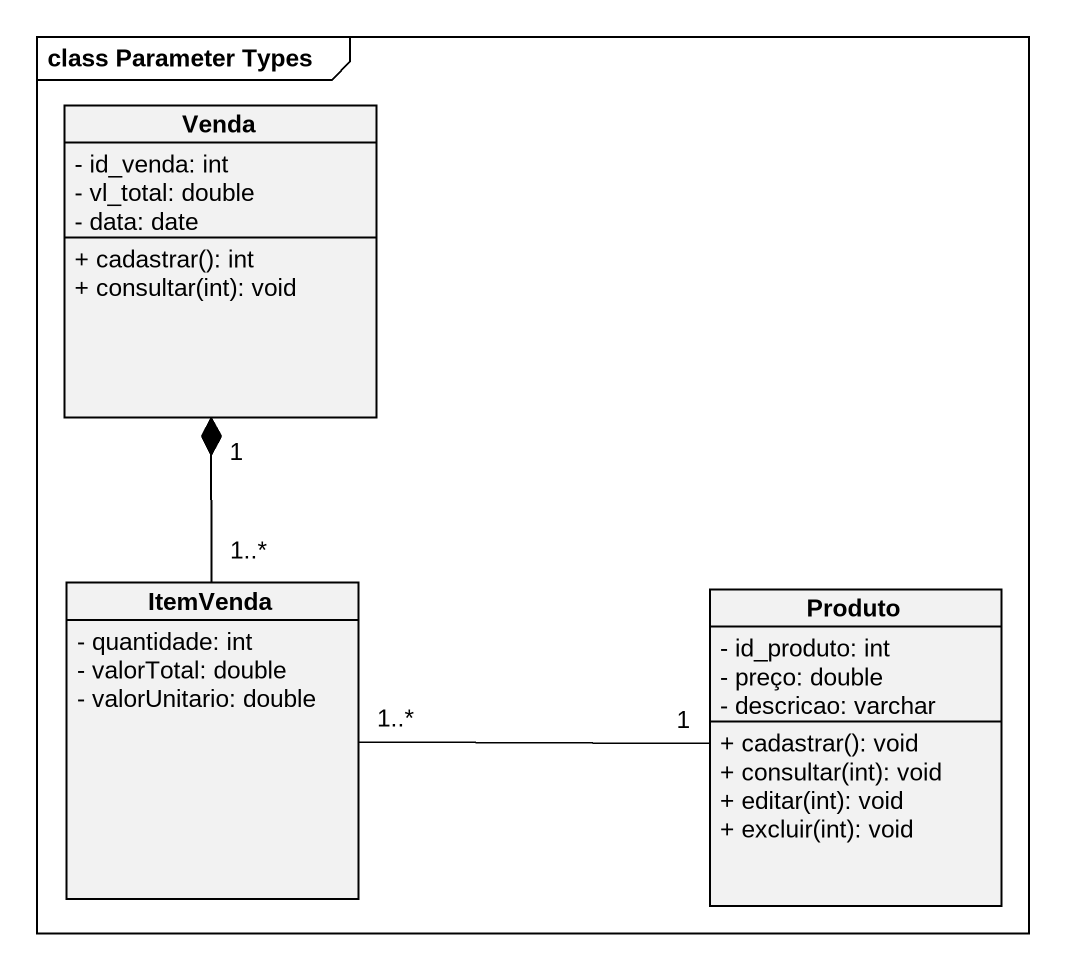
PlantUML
@startuml
mainframe class Parameter Types
hide circle
hide empty members
skinparam classAttributeIconSize 0
class Venda {
  - id_venda: int
  - vl_total: double
  - data: date
  + cadastrar(): int
  + consultar(int): void
}
class ItemVenda {
  - quantidade: int
  - valorTotal: double
  - valorUnitario: double
}
class Produto {
  - id_produto: int
  - preço: double
  - descricao: varchar
  + cadastrar(): void
  + consultar(int): void
  + editar(int): void
  + excluir(int): void
}
ItemVenda "1..*" -up-* "1" Venda
ItemVenda "1..*" -right- "1" Produto
@enduml
